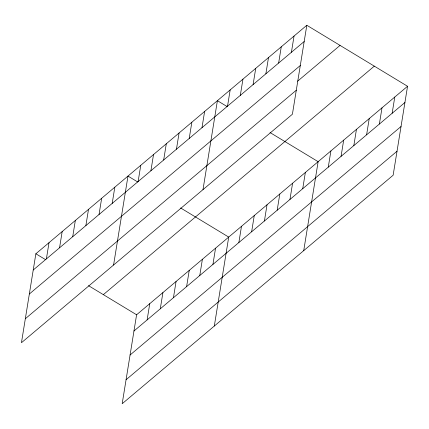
<?xml version="1.0" encoding="UTF-8"?>
<svg xmlns="http://www.w3.org/2000/svg" width="429" height="429" viewBox="0 0 429 429"><rect width="100%" height="100%" fill="white"/><g stroke="black" fill="none" stroke-linecap="round" stroke-linejoin="round"><path stroke-width="0.64" d="M306.815 25.273L35.859 253.775L21.45 342.723L292.406 114.227L306.815 25.273L407.55 86.277L393.141 175.225L122.185 403.727L136.594 314.773L407.55 86.277M46.391 258.907L49.019 242.675M59.551 247.806L62.178 231.574M72.71 236.706L75.338 220.479M85.87 225.611L88.503 209.379M99.035 214.511L101.662 198.278M112.194 203.41L114.822 187.183M113.578 265.036L127.981 176.083L137.725 181.982M138.127 181.542L140.755 165.31M150.901 170.769L153.528 154.542M163.674 159.996L166.302 143.769M147.126 319.905L149.753 303.678M176.448 149.222L179.075 132.995M160.285 308.805L162.913 292.578M189.221 138.454L191.849 122.222M173.445 297.71L176.072 281.478M201.995 127.681L204.622 111.449M186.604 286.61L189.237 270.383M202.992 189.629L217.401 100.681L227.145 106.58M199.769 275.515L202.397 259.282M227.542 106.135L230.175 89.908M212.929 264.414L215.556 248.182M240.315 95.367L242.948 79.134M253.089 84.593L255.722 68.361M214.312 326.035L228.716 237.087L180.636 207.968M265.867 73.82L268.495 57.593M238.862 242.541L241.489 226.314M278.641 63.047L281.268 46.82M251.635 231.773L254.263 215.54M291.414 52.274L294.042 36.047M264.409 220.999L267.036 204.767M277.182 210.226L279.815 193.999M289.956 199.453L292.589 183.226M302.729 188.685L305.362 172.453M303.727 250.633L318.136 161.679L270.05 132.561M328.282 167.138L330.909 150.906M341.055 156.365L343.683 140.138M353.828 145.592L356.456 129.365M366.602 134.824L369.23 118.592M379.375 124.051L382.003 107.818M392.149 113.277L394.777 97.051M33.226 270.002L304.188 41.506M29.344 293.999L300.3 65.503M297.651 81.167L340.058 45.404M25.338 318.726L296.294 90.229M103.351 294.643L374.308 66.146M133.966 331.006L404.922 102.504M130.078 355.003L401.035 126.501M126.072 379.729L397.029 151.228M35.859 253.775L45.603 259.674M88.508 285.655L136.594 314.773"/></g></svg>
